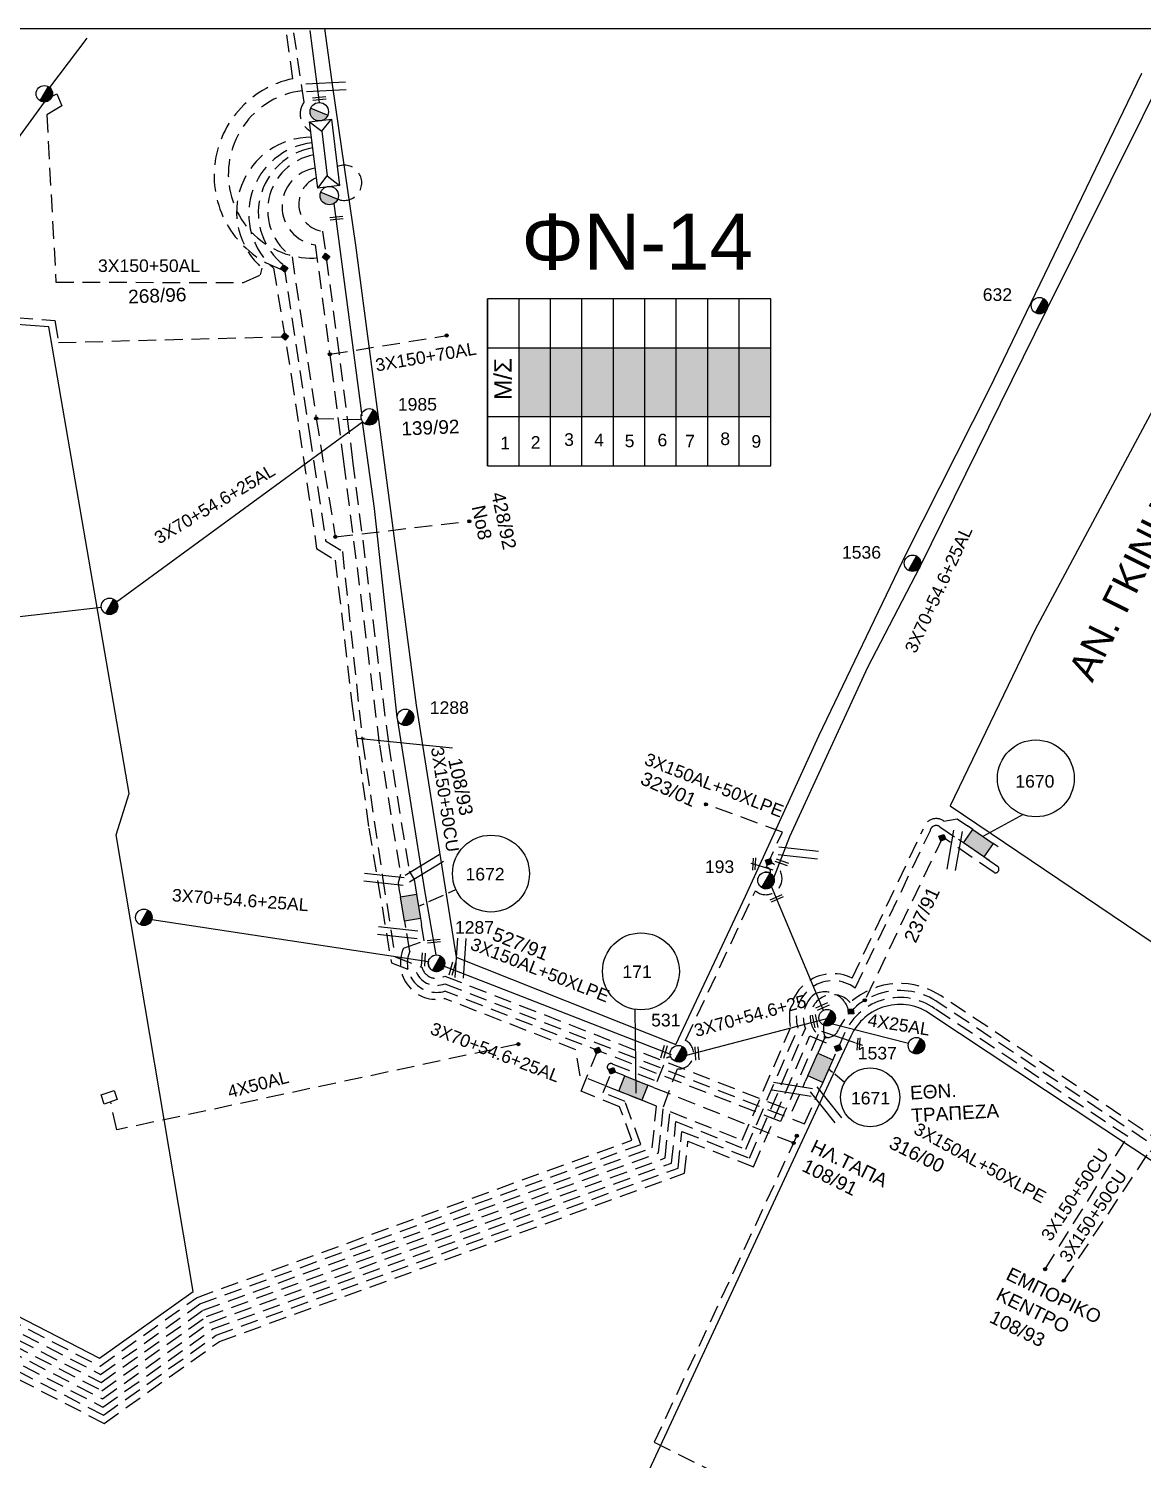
# Model space of a CAD drawing. Header units: millimetres. Extents: x 924 to 3152, y 704 to 1760.
# Drawn here: x 2217.9 to 2377.3, y 1520.2 to 1724.8 of the extents above; entities that cross this region are included whole.
import ezdxf
from ezdxf.enums import TextEntityAlignment as Align

# ---------------------------------------------------------------- set-up
doc = ezdxf.new("R2010")
doc.units = ezdxf.units.MM
doc.linetypes.add('DASHED', pattern=[19.05, 12.7, -6.35])
for name, color, linetype in [('Link Box 4 Διευθύνσεων', 7, 'Continuous'), ('Pillar OTE', 7, 'Continuous'), ('Άγνωστα', 7, 'Continuous'), ('Ασφαλειοκιβώτια Χ.Τ 9 αναχωρήσεων', 7, 'Continuous'), ('Εναέρια παροχή ΧΤ 4x25', 7, 'SYN_LINE'), ('Επιγραφές - Σχήματα', 7, 'Continuous'), ('Επιτοίχιο Κουτί', 7, 'Continuous'), ('Καλώδια ΧΤ   3x150+50AL', 7, 'DASHED'), ('Καλώδια ΧΤ   3x150+50CU', 7, 'DASHED'), ('Καλώδια ΧΤ   3x150AL+50XLPE', 7, 'DASHED'), ('Καλώδια ΧΤ   4x25CU', 7, 'DASHED'), ('Μηχανική τομή', 7, 'Continuous'), ('Στύλος ΦΜ', 7, 'Continuous'), ('Στύλος ΦΜ @ 1', 7, 'Continuous'), ('Συνδέσεις', 7, 'Continuous'), ('Συνεστραμμένα ΧΤ   3x70+54.6+25 AL', 7, 'SYN_LINE'), ('Τομή', 7, 'Continuous'), ('Υποσταθμός εναέριος 2 στύλων', 7, 'Continuous'), ('Υποσταθμός πόλεως', 7, 'Continuous'), ('Υπόβαθρο ΔΕΗ', 7, 'Continuous'), ('Υπόγεια καλώδια Δικτύου ΧΤ και Παρ. ΧΤ - 3X150+70 AL', 7, 'DASHED'), ('Υπόγεια καλώδια Παροχών ΧΤ   4x50AL', 7, 'DASHED')]:
    doc.layers.add(name, color=color, linetype=linetype)
doc.styles.get("Standard").update_dxf_attribs({"font": 'ARIAL.TTF'})
doc.linetypes.add('SYN_LINE', pattern='A,0.5,-0.0001,["/\\/\\/\\/",Standard,S=0.1,R=0,X=0,Y=-0.05],-0.25', length=0.7501)
doc.dimstyles.new('ISO-25', dxfattribs={"dimtxt": 2.5, "dimasz": 2.5, "dimexe": 1.25, "dimexo": 0.625, "dimtad": 1, "dimtxsty": 'Standard', "dimcen": 2.5, "dimadec": 0, "dimazin": 0, "dimtfac": 1, "dimtmove": 0, "dimatfit": 3, "dimfxl": 1, "dimarcsym": 0})

# ---------------------------------------------------------------- blocks, each defined once
blk = doc.blocks.new('ΥΠΑΡΧΩΝ ΤΣΙΜΕΝΤΕΝΙΟΣ ΣΤΥΛΟΣ')
at = {"layer": 'Στύλος ΦΜ'}
blk.add_hatch(color=256, dxfattribs=at).paths.add_polyline_path([(-1.29, -2.28, 0.574793), (2.62, 0, 0.268822), (1.3, 2.27)])
blk.add_line((-1.29, -2.28), (1.3, 2.27), dxfattribs=at)
blk.add_circle((0, 0), 2.62, dxfattribs=at)
at = {"layer": 'Στύλος ΦΜ', "flags": 4}
for tag, p in [('ΑΡΙΘΜΟΣ', (-4.68, 8.05)), ('ΤΥΠΟΣ', (-4.91, 3.03))]:
    blk.add_attdef(tag, p, '', height=4, dxfattribs=at)
blk = doc.blocks.new('ΜΗΧΑΝΙΚΗ ΤΟΜΗ')
at = {"layer": 'Μηχανική τομή', "ltscale": 40}
for p, q in [((-1.89, 0.78), (1.89, 0.78)), ((1.89, 0), (-1.89, 0))]:
    blk.add_line(p, q, dxfattribs=at)
blk = doc.blocks.new('ΤΟΜΗ')
at = {"layer": 'Τομή', "ltscale": 40}
for p, q in [((-5.68, 0), (5.68, 0)), ((5.68, -2.33), (-5.68, -2.33))]:
    blk.add_line(p, q, dxfattribs=at)
blk = doc.blocks.new('LINK BOX 4 ΑΝΑΧΩΡΗΣΕΩΝ')
at = {"layer": 'Link Box 4 Διευθύνσεων', "ltscale": 40}
blk.add_hatch(color=256, dxfattribs=at).paths.add_polyline_path([(-3.54, 0), (-3.54, -4.67), (3.54, -4.67), (3.54, 0)])
for p, q in [((-3.54, 0), (-5.33, 0)), ((5.33, 0), (3.54, 0)), ((-3.54, -4.67), (-5.33, -4.67)), ((5.33, -4.67), (3.54, -4.67))]:
    blk.add_line(p, q, dxfattribs=at)
blk.add_lwpolyline([(-3.54, -4.67), (-3.54, 0), (3.54, 0), (3.54, -4.67)], close=True, dxfattribs=at)
blk = doc.blocks.new('ΥΠΟΣΤΑΘΜΟΣ ΕΝΑΕΡΙΟΣ ΕΠΙ 2 ΣΤΥΛΩΝ')
at = {"layer": 'Υποσταθμός εναέριος 2 στύλων', "linetype": 'Continuous'}
for points in [[(-11.97, -2.11, 0.574793), (-8.45, -0.07, 0.268822), (-9.64, 1.98)], [(9.68, -2.15, 0.574793), (13.19, -0.1, 0.268822), (12.01, 1.95)]]:
    blk.add_hatch(color=256, dxfattribs=at).paths.add_polyline_path(points)
for p, q in [((-11.97, -2.11), (-9.64, 1.98)), ((9.68, -2.15), (12.01, 1.95))]:
    blk.add_line(p, q, dxfattribs=at)
for centre in [(-10.81, -0.07), (10.84, -0.1)]:
    blk.add_circle(centre, 2.36, dxfattribs=at)
at = {"layer": 'Υποσταθμός πόλεως', "linetype": 'Continuous', "ltscale": 40}
blk.add_lwpolyline([(-8.57, 2.82), (8.57, 2.82), (8.57, -2.82), (-8.57, -2.82)], close=True, dxfattribs=at)
for points in [[(-5.75, 0), (-8.57, 2.82)], [(-8.57, -2.82), (-5.75, 0)], [(-5.75, 0), (5.75, 0)], [(5.75, 0), (8.57, 2.82)], [(8.57, -2.82), (5.75, 0)]]:
    blk.add_lwpolyline(points, dxfattribs=at)
at = {"layer": 'Υποσταθμός εναέριος 2 στύλων', "ltscale": 40, "flags": 1}
for tag, p in [('ΜΕΤΑΣΧΗΜΑΤΙΣΜΟΣ', (14.09, 2.51)), ('ΙΣΧΥΣ', (14.07, -0.28)), ('ΑΡΙΘΜΟΣ', (14.19, -3))]:
    blk.add_attdef(tag, p, '', height=1.8, dxfattribs=at)
blk = doc.blocks.new('ΑΣΦΑΛΕΙΟΚΙΒΩΤΙΟ ΥΠΟΣΤΑΘΜΟΥ 9 ΑΝΑΧΩΡΗΣΕΩΝ')
at = {"layer": 'Ασφαλειοκιβώτια Χ.Τ 9 αναχωρήσεων', "ltscale": 40}
for p, q in [((-23.8, 40.36), (24.02, 40.36)), ((-9.72, 40.36), (-9.72, -40.64)), ((9.94, 40.36), (9.94, -40.64)), ((-23.8, 31.36), (24.02, 31.36)), ((-23.8, 22.36), (24.02, 22.36)), ((-23.8, 13.36), (24.02, 13.36)), ((-23.8, 4.36), (24.02, 4.36)), ((-23.8, -4.64), (24.02, -4.64)), ((-23.8, -13.64), (24.02, -13.64)), ((-23.8, -22.64), (24.02, -22.64)), ((-23.8, -31.64), (24.02, -31.64))]:
    blk.add_line(p, q, dxfattribs=at)
at = {"layer": 'Ασφαλειοκιβώτια Χ.Τ 9 αναχωρήσεων'}
blk.add_lwpolyline([(-23.8, -40.64), (24.02, -40.64), (24.02, 40.36), (-23.8, 40.36)], close=True, dxfattribs=at)
for s, p in [('1', (-19.06, 36.75)), ('2', (-18.9, 28.02)), ('3', (-18.08, 18.46)), ('4', (-18.2, 9.88)), ('5', (-18.46, 1.13)), ('6', (-18.21, -8.26)), ('7', (-18.52, -16.19)), ('8', (-17.85, -26.23)), ('9', (-18.61, -35.12))]:
    blk.add_text(s, height=3.6, rotation=270, dxfattribs=at).set_placement(p)
at = {"layer": 'Ασφαλειοκιβώτια Χ.Τ 9 αναχωρήσεων', "ltscale": 40}
for tag, height, p in [('ΟΝΟΜΑ', 5, (-0.16, 44.31)), ('ΚΕΙΜΕΝΟ 1', 2, (17.06, 35.59)), ('ΚΕΙΜΕΝΟ 2', 2, (17.06, 26.88)), ('ΚΕΙΜΕΝΟ 3', 2, (17.06, 17.69)), ('ΚΕΙΜΕΝΟ 4', 2, (17.06, 8.71)), ('ΚΕΙΜΕΝΟ 5', 2, (17.06, -0.13)), ('ΚΕΙΜΕΝΟ 6', 2, (17.06, -9.05)), ('ΚΕΙΜΕΝΟ 7', 2, (17.06, -18.13)), ('ΚΕΙΜΕΝΟ 8', 2, (17.06, -26.85)), ('ΚΕΙΜΕΝΟ 9', 2, (17.06, -35.99)), ('ΣΧ', 2, (-0.1, -42.64))]:
    blk.add_attdef(tag, text='', height=height, dxfattribs=at).set_placement(p, align=Align.MIDDLE_CENTER)
blk = doc.blocks.new('_ΣΥΝΔΕΣΗ')
at = {"layer": 'Συνδέσεις', "linetype": 'SYN_LINE', "ltscale": 40}
blk.add_hatch(color=256, dxfattribs=at).paths.add_polyline_path([(0.5, -0.01, 1), (-0.5, -0.01, 1)])
at = {"layer": 'Συνδέσεις'}
blk.add_circle((0, -0.01), 0.5, dxfattribs=at)
blk = doc.blocks.new('ΕΠΙΤΟΙΧΙΟ ΚΟΥΤΙ')
at = {"layer": 'Επιτοίχιο Κουτί', "ltscale": 40}
blk.add_lwpolyline([(-2.06, 1.35), (1.86, 1.35), (1.86, -1.39), (-2.06, -1.39)], close=True, dxfattribs=at)
blk = doc.blocks.new('TSONTA XT1')
at = {"ltscale": 40}
h = blk.add_hatch(color=256, dxfattribs=at)
h.dxf.hatch_style = 1
h.paths.add_polyline_path([(595.96, 2487.66), (597.07, 2488.77), (595.96, 2489.87), (594.85, 2488.77)])
blk.add_lwpolyline([(594.85, 2488.77), (595.96, 2489.87), (597.07, 2488.77), (595.96, 2487.66)], close=True, dxfattribs=at)
blk = doc.blocks.new('τομή_')
at = {"layer": 'Επιγραφές - Σχήματα'}
for p, q in [((-1.29, -0.22), (0.13, 0.75)), ((-1.08, -0.46), (0.34, 0.51)), ((-0.66, 0.62), (-0.29, -0.37))]:
    blk.add_line(p, q, dxfattribs=at)

msp = doc.modelspace()

# ---------------------------------------------------------------- hatches: boundary and pattern name
at = {"layer": 'Pillar OTE', "ltscale": 40}
h = msp.add_hatch(color=256, dxfattribs=at)
h.dxf.hatch_style = 1
h.paths.add_polyline_path([(2331.759, 1580.374), (2332.151, 1580.52), (2331.784, 1580.73)])
at = {"layer": 'Ασφαλειοκιβώτια Χ.Τ 9 αναχωρήσεων'}
h = msp.add_hatch(color=151, dxfattribs=at)
h.dxf.hatch_style = 1
h.paths.add_polyline_path([(2288.067, 1669.33), (2292.567, 1669.33), (2292.567, 1679.157), (2288.067, 1679.157)])
h = msp.add_hatch(color=2, dxfattribs=at)
h.dxf.hatch_style = 1
h.paths.add_polyline_path([(2297.067, 1679.157), (2292.567, 1679.157), (2292.567, 1669.33), (2297.067, 1669.33)])
h = msp.add_hatch(color=62, dxfattribs=at)
h.dxf.hatch_style = 1
h.paths.add_polyline_path([(2301.567, 1679.157), (2297.067, 1679.157), (2297.067, 1669.33), (2301.567, 1669.33)])
h = msp.add_hatch(color=30, dxfattribs=at)
h.dxf.hatch_style = 1
h.paths.add_polyline_path([(2306.067, 1679.157), (2301.567, 1679.157), (2301.567, 1669.33), (2306.067, 1669.33)])
h = msp.add_hatch(color=6, dxfattribs=at)
h.dxf.hatch_style = 1
h.paths.add_polyline_path([(2306.067, 1669.33), (2310.567, 1669.33), (2310.567, 1679.157), (2306.067, 1679.157)])
h = msp.add_hatch(color=27, dxfattribs=at)
h.dxf.hatch_style = 1
h.paths.add_polyline_path([(2315.067, 1679.157), (2310.567, 1679.157), (2310.567, 1669.33), (2315.067, 1669.33)])
h = msp.add_hatch(color=133, dxfattribs=at)
h.dxf.hatch_style = 1
h.paths.add_polyline_path([(2315.067, 1669.33), (2319.567, 1669.33), (2319.567, 1679.157), (2315.067, 1679.157)])
h = msp.add_hatch(color=5, dxfattribs=at)
h.dxf.hatch_style = 1
h.paths.add_polyline_path([(2319.567, 1669.33), (2324.067, 1669.33), (2324.067, 1679.157), (2319.567, 1679.157)])

# ---------------------------------------------------------------- linework, layer by layer
at = {"layer": 'Pillar OTE', "ltscale": 40}
msp.add_lwpolyline([(2331.784, 1580.73), (2332.151, 1580.52), (2331.759, 1580.374), (2331.784, 1580.73)], dxfattribs=at)
at = {"layer": 'Άγνωστα', "color": 27, "linetype": 'DASHED', "ltscale": 0.2}
msp.add_line((2259.043, 1669.079), (2265.519, 1668.92), dxfattribs=at)
msp.add_lwpolyline([(2255.581, 1692.196), (2259.043, 1669.079), (2261.763, 1652.136), (2280.943, 1654.359)], dxfattribs=at)
msp.add_arc((2260.173, 1698.833), 8.07, 100.66656, 235.32164, dxfattribs=at)
at = {"layer": 'Άγνωστα', "color": 6, "linetype": 'DASHED', "ltscale": 0.2}
msp.add_arc((2259.682, 1699.374), 5.535, 98.01737, 261.94777, dxfattribs=at)
at = {"layer": 'Άγνωστα', "color": 62, "linetype": 'DASHED', "ltscale": 0.2}
msp.add_arc((2263.042, 1702.773), 2.516, 248.51796, 113.29079, dxfattribs=at)
at = {"layer": 'Επιγραφές - Σχήματα'}
msp.add_lwpolyline([(945.928, 1724.828), (2912.268, 1724.828), (2912.268, 721.757), (945.928, 721.757)], close=True, dxfattribs=at)
at = {"layer": 'Επιγραφές - Σχήματα', "ltscale": 0.2}
msp.add_lwpolyline([(2304.615, 1584.55), (2304.789, 1572.571)], dxfattribs=at)
at = {"layer": 'Επιγραφές - Σχήματα'}
for centre, radius in [((2362.019, 1617.588), 5.5), ((2284.047, 1603.962), 5.5), ((2305.508, 1589.977), 5.5), ((2338.302, 1571.967), 4.226)]:
    msp.add_circle(centre, radius, dxfattribs=at)
at = {"layer": 'Καλώδια ΧΤ   3x150+50AL', "color": 2, "ltscale": 0.2}
msp.add_lwpolyline([(2221.268, 1715.149), (2221.914, 1715.52), (2222.656, 1713.789), (2220.485, 1712.512), (2221.798, 1688.58), (2248.661, 1688.494), (2251.051, 1689.627), (2251.32, 1690.552)], dxfattribs=at)
at = {"layer": 'Καλώδια ΧΤ   3x150+50AL', "color": 30, "ltscale": 0.2}
msp.add_lwpolyline([(2259.933, 1695.838), (2259.965, 1695.8), (2262.479, 1676.932), (2264.254, 1663.011), (2269.379, 1622.572), (2272.355, 1604.299), (2273.035, 1603.116), (2273.237, 1601.917)], dxfattribs=at)
at = {"layer": 'Καλώδια ΧΤ   3x150+50AL', "color": 6, "ltscale": 0.2}
msp.add_lwpolyline([(2258.907, 1693.893), (2261.189, 1676.764), (2262.964, 1662.846), (2268.092, 1622.386), (2271.11, 1603.856), (2271.11, 1603.856), (2271.11, 1603.856), (2270.748, 1602.641), (2270.935, 1601.53)], dxfattribs=at)
at = {"layer": 'Καλώδια ΧΤ   3x150+50AL', "color": 2, "ltscale": 0.2}
msp.add_arc((2258.346, 1698.608), 10.689, 89.85311, 228.90378, dxfattribs=at)
at = {"layer": 'Καλώδια ΧΤ   3x150+50AL', "color": 30, "ltscale": 0.2}
msp.add_arc((2260.512, 1699.764), 3.969, 111.17541, 261.60622, dxfattribs=at)
at = {"layer": 'Καλώδια ΧΤ   3x150+50CU', "color": 133, "ltscale": 0.2}
msp.add_lwpolyline([(2252.935, 1690.569), (2255.519, 1674.921), (2259.091, 1650.484), (2261.768, 1648.819), (2264.13, 1628.318), (2266.579, 1610.474), (2269.793, 1591.202), (2273.375, 1589.811, 0.4012764), (2277.466, 1588.21), (2328.909, 1568.184), (2331.154, 1573.263)], format="xyb", dxfattribs=at)
at = {"layer": 'Καλώδια ΧΤ   3x150+50CU', "color": 5, "ltscale": 0.2}
msp.add_lwpolyline([(2254.432, 1690.982), (2258.091, 1666.864), (2260.385, 1651.55), (2262.797, 1650.058), (2265.672, 1622.788), (2268.534, 1603.431), (2270.316, 1592.071), (2274.157, 1590.58, 0.505247), (2277.44, 1589.305), (2327.152, 1570.001), (2329.021, 1574.21)], format="xyb", dxfattribs=at)
at = {"layer": 'Καλώδια ΧΤ   3x150+50CU', "color": 133, "ltscale": 0.2}
msp.add_arc((2259.648, 1698.318), 10.252, 96.60192, 229.09431, dxfattribs=at)
at = {"layer": 'Καλώδια ΧΤ   3x150+50CU', "color": 5, "ltscale": 0.2}
msp.add_arc((2260.208, 1698.463), 9.451, 100.0514, 232.32641, dxfattribs=at)
at = {"layer": 'Καλώδια ΧΤ   3x150AL+50XLPE', "color": 5, "linetype": 'DASHED', "ltscale": 0.2}
msp.add_lwpolyline([(2253.941, 1690.443, -0.7606059), (2255.701, 1717.665), (2254.81, 1724.077)], format="xyb", dxfattribs=at)
at = {"layer": 'Καλώδια ΧΤ   3x150AL+50XLPE', "color": 151, "linetype": 'DASHED', "ltscale": 0.2}
for points in [[(2258.27, 1710.154, -0.4687806), (2257.314, 1714.322), (2255.849, 1724.222)], [(2300.318, 1573.647), (2296.799, 1575.046), (2296.191, 1578.774), (2277.385, 1586.095, -0.6199029), (2271.55, 1593.304), (2274.508, 1594.353), (2274.12, 1596.662)], [(2171.698, 1454.943), (2174.522, 1461.006), (2174.522, 1461.006), (2114.673, 1488.877), (2123.123, 1502.591, -0.4720283), (2126.59, 1519.21), (2131.478, 1530.728, -0.1047605), (2136.804, 1533.245), (2152.278, 1568.621, -0.4550376), (2165.469, 1563.517), (2228.273, 1531.162), (2242.862, 1541.517), (2307.107, 1564.742), (2307.107, 1564.742), (2307.743, 1570.694), (2307.743, 1570.694), (2306.446, 1571.21)]]:
    msp.add_lwpolyline(points, format="xyb", dxfattribs=at)
at = {"layer": 'Καλώδια ΧΤ   3x150AL+50XLPE', "color": 30, "linetype": 'DASHED', "ltscale": 0.2}
for points in [[(2259.934, 1692.09, -0.9986151), (2257, 1715.946, -0.9986151)], [(2302.357, 1575.348), (2300.778, 1575.976, -0.8137759), (2301.493, 1576.71), (2307.851, 1574.235), (2309.143, 1577.554, -0.2926911), (2309.82, 1577.66)], [(2170.812, 1455.355), (2173.199, 1460.501), (2113.169, 1488.343), (2121.913, 1502.534, -0.4448524), (2125.806, 1519.922), (2130.659, 1531.359, -0.1008471), (2136.083, 1534.093), (2151.475, 1569.281, -0.4570759), (2166.266, 1564.231), (2228.191, 1532.33), (2242.394, 1542.411), (2305.475, 1565.216), (2303.239, 1571.383), (2300.117, 1572.65), (2301.173, 1575.253)]]:
    msp.add_lwpolyline(points, format="xyb", dxfattribs=at)
at = {"layer": 'Καλώδια ΧΤ   3x150AL+50XLPE', "color": 133, "linetype": 'DASHED', "ltscale": 0.2}
for points in [[(2191.104, 1671.107, -0.5142281), (2191.019, 1669.239), (2205.818, 1664.536), (2212.18, 1683.781), (2221.624, 1683.075), (2222.165, 1679.935), (2254.554, 1680.762)], [(2173.448, 1454.13), (2177.1, 1462.007), (2117.494, 1489.643), (2125.624, 1502.838, -0.5441415), (2128.136, 1517.733), (2133.103, 1529.438, -0.1142396), (2138.217, 1531.485), (2153.784, 1567.073, -0.4636953), (2163.811, 1562.121), (2228.439, 1528.827), (2243.797, 1539.728), (2308.962, 1563.286), (2309.673, 1569.927), (2319.991, 1565.824), (2326.917, 1581.92, -0.6362774), (2335.731, 1589.009), (2345.914, 1610.346, -0.538057), (2348.843, 1611.485), (2350.744, 1611.803), (2352.242, 1610.78)]]:
    msp.add_lwpolyline(points, format="xyb", dxfattribs=at)
at = {"layer": 'Καλώδια ΧΤ   3x150AL+50XLPE', "color": 62, "ltscale": 0.2}
msp.add_lwpolyline([(2323.993, 1604.014, 0.5666162), (2323.43, 1604.831), (2325.746, 1609.882), (2314.809, 1613.876)], format="xyb", dxfattribs=at)
at = {"layer": 'Καλώδια ΧΤ   3x150AL+50XLPE', "color": 27, "linetype": 'DASHED', "ltscale": 0.2}
msp.add_lwpolyline([(2174.295, 1453.736), (2178.369, 1462.521), (2118.939, 1490.083), (2126.932, 1503.054, -0.5942881), (2128.894, 1516.961), (2133.908, 1528.775, -0.1200942), (2138.906, 1530.566), (2154.559, 1566.35, -0.4607177), (2162.93, 1561.45), (2228.522, 1527.66), (2244.265, 1538.834), (2309.89, 1562.558), (2310.523, 1568.513), (2320.525, 1564.535), (2327.974, 1581.847, -0.7299713), (2336.156, 1587.577), (2346.877, 1610.041, -0.5734322), (2348.265, 1610.669), (2350.925, 1608.853)], format="xyb", dxfattribs=at)
at = {"layer": 'Καλώδια ΧΤ   3x150AL+50XLPE', "color": 233, "linetype": 'DASHED', "ltscale": 0.2, "true_color": 0xd2798f}
for points in [[(2354.956, 1606.101), (2356.532, 1605.024, -0.8354259), (2356.062, 1604.105), (2348.682, 1609.179), (2337.547, 1585.848)], [(2175.132, 1453.347), (2179.623, 1463.007), (2120.369, 1490.497), (2128.296, 1503.361, -0.6606585), (2129.64, 1516.159), (2134.708, 1528.1, -0.126984), (2139.582, 1529.616), (2155.288, 1565.521, -0.4647724), (2162.009, 1560.8), (2228.604, 1526.492), (2244.733, 1537.94), (2310.818, 1561.83), (2311.381, 1567.095), (2321.06, 1563.247), (2329.048, 1581.812, -0.3271528), (2330.279, 1586.675, -0.4648947), (2335.155, 1584.578)], [(2388.779, 1558.562, -0.7918658), (2387.37, 1559.423), (2348.157, 1585.45, 0.4685886), (2333.78, 1581.654, -0.3114791), (2332.151, 1580.52)], [(2331.185, 1579.08), (2331.847, 1580.57, -0.1646544), (2331.744, 1582.63)]]:
    msp.add_lwpolyline(points, format="xyb", dxfattribs=at)
at = {"layer": 'Καλώδια ΧΤ   3x150AL+50XLPE', "color": 62, "linetype": 'DASHED', "ltscale": 0.2}
msp.add_lwpolyline([(2172.556, 1454.545), (2175.801, 1461.514), (2175.801, 1461.514), (2116.115, 1489.31), (2124.358, 1502.689, -0.5044649), (2127.367, 1518.482), (2132.292, 1530.088, -0.109184), (2137.515, 1532.376), (2153.05, 1567.889, -0.4565299), (2164.651, 1562.813), (2228.356, 1529.995), (2243.33, 1540.622), (2308.034, 1564.014), (2308.738, 1570.588), (2310.716, 1576.028, 0.8082848), (2311.9, 1580.107), (2321.888, 1601.49, 1.1635346), (2324.274, 1605.408)], format="xyb", dxfattribs=at)
at = {"layer": 'Καλώδια ΧΤ   3x150AL+50XLPE', "color": 85, "linetype": 'DASHED', "ltscale": 0.2}
for points in [[(2459.421, 1511.603), (2395.598, 1553.981, 0.5921582), (2383.698, 1563.061), (2348.736, 1586.265, 0.3502649), (2335.435, 1585.526, 1.074021), (2330.855, 1580.953), (2325.497, 1568.499), (2277.447, 1587.144, -0.6441492), (2272.459, 1592.888), (2271.818, 1596.275)], [(2169.935, 1455.763), (2171.909, 1460.01), (2171.909, 1460.01), (2111.727, 1487.908), (2120.725, 1502.512, -0.4216449), (2125.015, 1520.619), (2129.837, 1531.981, -0.0973527), (2135.355, 1534.924), (2150.693, 1570.018, -0.4533164), (2167.044, 1564.955), (2228.108, 1533.498), (2241.926, 1543.305), (2304.194, 1565.815), (2302.451, 1570.624), (2296.961, 1572.85), (2299.316, 1578.658)]]:
    msp.add_lwpolyline(points, format="xyb", dxfattribs=at)
at = {"layer": 'Καλώδια ΧΤ   3x150AL+50XLPE', "color": 173, "linetype": 'DASHED', "ltscale": 0.2}
for points in [[(2363.343, 1547.379), (2375.161, 1566.341), (2347.577, 1584.636, 0.4685886), (2334.686, 1581.232), (2333.318, 1578.132)], [(2152.736, 1550.046), (2155.277, 1548.815), (2160.12, 1558.806, -0.2785089), (2162.12, 1559.618), (2228.687, 1525.325), (2245.201, 1537.046), (2311.746, 1561.102), (2312.235, 1565.68), (2321.623, 1562.026), (2329.68, 1580.751), (2333.223, 1579.227)]]:
    msp.add_lwpolyline(points, format="xyb", dxfattribs=at)
at = {"layer": 'Καλώδια ΧΤ   3x150AL+50XLPE', "linetype": 'DASHED', "ltscale": 0.2}
msp.add_lwpolyline([(2306.446, 1571.21), (2300.318, 1573.647)], dxfattribs=at)
at = {"layer": 'Καλώδια ΧΤ   3x150AL+50XLPE', "color": 151, "linetype": 'DASHED', "ltscale": 0.2}
for points in [[(2307.309, 1573.379), (2327.561, 1565.359)], [(2327.722, 1566.264), (2307.413, 1522.618), (2307.413, 1522.618), (2322.919, 1514.932)]]:
    msp.add_lwpolyline(points, dxfattribs=at)
at = {"layer": 'Καλώδια ΧΤ   3x150AL+50XLPE', "color": 233, "linetype": 'DASHED', "ltscale": 0.2, "true_color": 0xd2798f}
msp.add_lwpolyline([(2366.025, 1545.732), (2378.362, 1564.331), (2380.7, 1562.78), (2381.849, 1562.982), (2381.849, 1562.982)], dxfattribs=at)
at = {"layer": 'Καλώδια ΧΤ   3x150AL+50XLPE', "linetype": 'DASHED', "ltscale": 0.2}
for centre, start, end in [((2323.408, 1602.992), 213.76684, 102.41414), ((2276.257, 1591.149), 168.4093, 290.89797), ((2310.866, 1578.201), 278.32723, 58.63539)]:
    msp.add_arc(centre, 1.178, start, end, dxfattribs=at)
at = {"layer": 'Καλώδια ΧΤ   4x25CU', "color": 233, "linetype": 'SYN_LINE', "ltscale": 8, "true_color": 0xd2798f}
msp.add_lwpolyline([(2332.923, 1582.462), (2343.801, 1579.711)], dxfattribs=at)
at = {"layer": 'Συνεστραμμένα ΧΤ   3x70+54.6+25 AL', "color": 2, "ltscale": 20}
for points in [[(2220.918, 1716.396), (2226.252, 1723.466)], [(2190.79, 1672.89), (2197.985, 1682.621), (2211.201, 1702.034), (2220.146, 1714.329)]]:
    msp.add_lwpolyline(points, dxfattribs=at)
at = {"layer": 'Συνεστραμμένα ΧΤ   3x70+54.6+25 AL', "color": 2, "linetype": 'SYN_LINE', "ltscale": 8}
msp.add_lwpolyline([(2259.503, 1714.248), (2258.2, 1724.548)], dxfattribs=at)
at = {"layer": 'Συνεστραμμένα ΧΤ   3x70+54.6+25 AL', "color": 5, "ltscale": 20}
msp.add_lwpolyline([(2324.533, 1603.341), (2326.819, 1609.269), (2337.981, 1633.498), (2345.416, 1647.813), (2363.516, 1684.567), (2381.966, 1721.575)], dxfattribs=at)
at = {"layer": 'Συνεστραμμένα ΧΤ   3x70+54.6+25 AL', "color": 62, "ltscale": 20}
for points in [[(2265.597, 1669.439), (2261.61, 1699.831)], [(2270.64, 1626.323), (2267.398, 1656.202), (2265.684, 1668.602)], [(2276.194, 1592.325), (2274.578, 1601.537), (2270.654, 1626.138)], [(2235.518, 1597.375), (2275.104, 1591.385)]]:
    msp.add_lwpolyline(points, dxfattribs=at)
at = {"layer": 'Συνεστραμμένα ΧΤ   3x70+54.6+25 AL', "color": 27, "ltscale": 20}
msp.add_lwpolyline([(2230.458, 1642.832), (2265.684, 1668.602)], dxfattribs=at)
at = {"layer": 'Συνεστραμμένα ΧΤ   3x70+54.6+25 AL', "color": 27, "ltscale": 10}
msp.add_lwpolyline([(2216.586, 1640.715), (2228.302, 1642.054)], dxfattribs=at)
at = {"layer": 'Συνεστραμμένα ΧΤ   3x70+54.6+25 AL', "color": 30, "ltscale": 15}
for points in [[(2331.607, 1584.397), (2324.2, 1602.121)], [(2276.26, 1591.147), (2276.26, 1591.147), (2309.832, 1578.079)], [(2312.019, 1578.013), (2312.019, 1578.013), (2332.1, 1583.255)]]:
    msp.add_lwpolyline(points, dxfattribs=at)
at = {"layer": 'Υπόβαθρο ΔΕΗ', "ltscale": 0.2}
for points in [[(2260.216, 1724.828), (2261.363, 1716.492), (2264.652, 1693.834), (2273.365, 1628.034), (2279.06, 1591.991), (2310.516, 1579.507), (2320.451, 1600.734), (2330.974, 1623.681), (2343.482, 1649.789), (2355.395, 1673.305), (2377.201, 1718.449), (2377.201, 1718.449)], [(2402.778, 1717.766), (2395.985, 1703.716), (2379.109, 1670.928), (2361.865, 1638.772), (2349.733, 1613.656), (2378.815, 1594.064), (2449.173, 1544.943), (2472.136, 1528.911), (2496.185, 1554.347), (2543.811, 1602.328), (2556.419, 1614.71), (2574.384, 1650.191), (2580.081, 1661.947), (2580.417, 1684.372), (2514.561, 1705.672), (2467.655, 1719.923)], [(2165.217, 1567.027), (2228.025, 1534.665), (2241.458, 1544.199), (2230.395, 1609.511), (2232.265, 1615.432), (2220.767, 1682.155), (2212.884, 1682.725), (2194.835, 1628.122), (2165.217, 1567.027), (2165.217, 1567.027)], [(2360.183, 1612.403), (2354.442, 1609.278)], [(2322.25, 1605.158), (2324.391, 1604.484)], [(2275.179, 1599.966), (2277.255, 1600.902)], [(2277.989, 1601.232), (2279.032, 1601.702)], [(2273.678, 1599.29), (2274.502, 1599.661)], [(2336.182, 1579.745), (2331.396, 1581.374)], [(2332.932, 1575.513), (2332.363, 1575.982)], [(2334.652, 1574.097), (2333.251, 1575.251)]]:
    msp.add_lwpolyline(points, dxfattribs=at)
msp.add_lwpolyline([(2387.045, 1444.058), (2403.673, 1460.595), (2435.239, 1491.646), (2455.112, 1512.063), (2388.16, 1556.519), (2346.998, 1583.821, 0.4736811), (2335.539, 1580.693), (2294.896, 1493.349)], format="xyb", dxfattribs=at)
at = {"layer": 'Υπόγεια καλώδια Δικτύου ΧΤ και Παρ. ΧΤ - 3X150+70 AL', "color": 6, "ltscale": 0.2}
msp.add_lwpolyline([(2260.991, 1678.25), (2277.711, 1680.93)], dxfattribs=at)
at = {"layer": 'Υπόγεια καλώδια Παροχών ΧΤ   4x50AL', "color": 6, "ltscale": 0.2}
msp.add_lwpolyline([(2287.951, 1579.565), (2230.492, 1567.305), (2229.635, 1571.318)], dxfattribs=at)

# ---------------------------------------------------------------- block references
at = {"layer": 'Link Box 4 Διευθύνσεων', "xscale": 0.4999999999999996, "yscale": 0.4999999999999996, "zscale": 0.4999999999999996}
for p, rotation in [((2354.442, 1609.278), 325.675053162807), ((2271.377, 1598.903), 99.54337165846621), ((2330.103, 1576.645), 66.04714972049669), ((2304.833, 1574.363), 338.3148229085256)]:
    msp.add_blockref('LINK BOX 4 ΑΝΑΧΩΡΗΣΕΩΝ', p, dxfattribs=dict(at, rotation=rotation))
at = {"layer": 'Ασφαλειοκιβώτια Χ.Τ 9 αναχωρήσεων', "xscale": 0.5, "yscale": 0.5, "zscale": 0.5, "rotation": 90}
msp.add_blockref('ΑΣΦΑΛΕΙΟΚΙΒΩΤΙΟ ΥΠΟΣΤΑΘΜΟΥ 9 ΑΝΑΧΩΡΗΣΕΩΝ', (2303.749, 1674.188), dxfattribs=at)
at = {"layer": 'Επιγραφές - Σχήματα', "rotation": 52.19629567819909}
for p in [(2322.14, 1605.616), (2337.081, 1579.885)]:
    msp.add_blockref('τομή_', p, dxfattribs=at)
at = {"layer": 'Επιτοίχιο Κουτί', "xscale": 0.4999999999999999, "yscale": 0.4999999999999999, "zscale": 0.4999999999999999, "rotation": 18.86864248778261}
msp.add_blockref('ΕΠΙΤΟΙΧΙΟ ΚΟΥΤΙ', (2229.458, 1571.996), dxfattribs=at)
at = {"layer": 'Μηχανική τομή'}
for p, xscale, yscale, zscale, rotation in [((2259.473, 1715.006), 0.499999999999999, 0.499999999999999, 0.499999999999999, 185.7895894696305), ((2261.923, 1697.924), 0.4999999999999991, 0.4999999999999991, 0.4999999999999991, 185.7895894696305), ((2325.726, 1605.773), 0.499999999999999, 0.499999999999999, 0.499999999999999, 160.7950022050068), ((2324.836, 1600.599), 0.4999999999999992, 0.4999999999999992, 0.4999999999999992, 204.3052863736032), ((2275.853, 1594.49), 0.4999999999999991, 0.4999999999999991, 0.4999999999999991, 185.7895894696305), ((2274.195, 1591.678), 0.499999999999999, 0.499999999999999, 0.499999999999999, 266.0894537389566), ((2278.32, 1590.413), 0.4999999999999991, 0.4999999999999991, 0.4999999999999991, 254.1427202352773), ((2331.408, 1585.132), 0.4999999999999992, 0.4999999999999992, 0.4999999999999992, 204.3052863736032), ((2330.247, 1582.802), 0.4999999999999991, 0.4999999999999991, 0.4999999999999991, 282.5213414954941), ((2308.612, 1578.53), 0.4999999999999991, 0.4999999999999991, 0.4999999999999991, 254.1427202352773), ((2313.318, 1578.231), 0.4999999999999991, 0.4999999999999991, 0.4999999999999991, 273.9535264089907)]:
    msp.add_blockref('ΜΗΧΑΝΙΚΗ ΤΟΜΗ', p, dxfattribs=dict(at, xscale=xscale, yscale=yscale, zscale=zscale, rotation=rotation))
at = {"layer": 'Στύλος ΦΜ @ 1', "ltscale": 40, "xscale": 0.4499999999998181, "yscale": 0.4499999999998181, "zscale": 0.4499999999998181}
for p in [(2220.146, 1715.506), (2229.472, 1642.187), (2234.387, 1597.701), (2344.926, 1579.361)]:
    msp.add_blockref('ΥΠΑΡΧΩΝ ΤΣΙΜΕΝΤΕΝΙΟΣ ΣΤΥΛΟΣ', p, dxfattribs=at)
at = {"layer": 'Στύλος ΦΜ @ 1', "ltscale": 40}
ref = msp.add_blockref('ΥΠΑΡΧΩΝ ΤΣΙΜΕΝΤΕΝΙΟΣ ΣΤΥΛΟΣ', (2362.523, 1685.2), dxfattribs=dict(at, xscale=0.4499999999998181, yscale=0.4499999999998181, zscale=0.4499999999998181))
ref.add_attrib('ΤΥΠΟΣ', '632', (2354.415, 1685.885), dxfattribs={"layer": 'Στύλος ΦΜ', "height": 1.8, "flags": 4})
ref = msp.add_blockref('ΥΠΑΡΧΩΝ ΤΣΙΜΕΝΤΕΝΙΟΣ ΣΤΥΛΟΣ', (2266.635, 1669.297), dxfattribs=dict(at, xscale=0.4499999999998181, yscale=0.4499999999998181, zscale=0.4499999999998181))
ref.add_attrib('ΤΥΠΟΣ', '1985', (2270.725, 1670.188), dxfattribs={"layer": 'Στύλος ΦΜ', "height": 1.8, "flags": 4})
ref = msp.add_blockref('ΥΠΑΡΧΩΝ ΤΣΙΜΕΝΤΕΝΙΟΣ ΣΤΥΛΟΣ', (2344.371, 1648.356), dxfattribs=dict(at, xscale=0.4499999999998181, yscale=0.4499999999998181, zscale=0.4499999999998181))
ref.add_attrib('ΤΥΠΟΣ', '1536', (2334.266, 1649.011), dxfattribs={"layer": 'Στύλος ΦΜ', "height": 1.8, "flags": 4})
ref = msp.add_blockref('ΥΠΑΡΧΩΝ ΤΣΙΜΕΝΤΕΝΙΟΣ ΣΤΥΛΟΣ', (2271.817, 1626.323), dxfattribs=dict(at, xscale=0.4499999999998181, yscale=0.4499999999998181, zscale=0.4499999999998181))
ref.add_attrib('ΤΥΠΟΣ', '1288', (2275.292, 1626.807), dxfattribs={"layer": 'Στύλος ΦΜ', "height": 1.8, "flags": 4})
ref = msp.add_blockref('ΥΠΑΡΧΩΝ ΤΣΙΜΕΝΤΕΝΙΟΣ ΣΤΥΛΟΣ', (2323.408, 1602.992), dxfattribs=dict(at, xscale=0.4499999999998181, yscale=0.4499999999998181, zscale=0.4499999999998181))
ref.add_attrib('ΤΥΠΟΣ', '193', (2314.66, 1604.049), dxfattribs={"layer": 'Στύλος ΦΜ', "height": 1.8, "flags": 4})
ref = msp.add_blockref('ΥΠΑΡΧΩΝ ΤΣΙΜΕΝΤΕΝΙΟΣ ΣΤΥΛΟΣ', (2276.257, 1591.149), dxfattribs=dict(at, xscale=0.4499999999998181, yscale=0.4499999999998181, zscale=0.4499999999998181))
ref.add_attrib('ΤΥΠΟΣ', '1287', (2278.89, 1595.365), dxfattribs={"layer": 'Στύλος ΦΜ', "height": 1.8, "flags": 4})
ref = msp.add_blockref('ΥΠΑΡΧΩΝ ΤΣΙΜΕΝΤΕΝΙΟΣ ΣΤΥΛΟΣ', (2332.153, 1583.353), dxfattribs=dict(at, xscale=0.4499999999998181, yscale=0.4499999999998181, zscale=0.4499999999998181))
ref.add_attrib('ΤΥΠΟΣ', '1537', (2336.533, 1577.38), dxfattribs={"layer": 'Στύλος ΦΜ', "height": 1.8, "flags": 4})
ref = msp.add_blockref('ΥΠΑΡΧΩΝ ΤΣΙΜΕΝΤΕΝΙΟΣ ΣΤΥΛΟΣ', (2310.866, 1578.201), dxfattribs=dict(at, xscale=0.4499999999998181, yscale=0.4499999999998181, zscale=0.4499999999998181))
ref.add_attrib('ΤΥΠΟΣ', '531', (2306.967, 1582.105), dxfattribs={"layer": 'Στύλος ΦΜ', "height": 1.8, "flags": 4})
at = {"layer": 'Συνδέσεις'}
for p, xscale, yscale, zscale, rotation in [((2156.647, 481.45), 0.4748343636400179, 0.4748343636400179, 0.4748343636400179, 8.565871005830207), ((2150.654, 479.804), 0.474834363640018, 0.474834363640018, 0.474834363640018, 8.565871005830205), ((2059.654, 481.372), 0.474834363640018, 0.474834363640018, 0.474834363640018, 4.237645461060612), ((1624.515, 633.241), 0.474834363640018, 0.474834363640018, 0.474834363640018, 336.8899991309926), ((1560.935, 659.772), 0.474834363640018, 0.474834363640018, 0.474834363640018, 334.5793061049752), ((1352.329, 870.177), 0.474834363640018, 0.474834363640018, 0.474834363640018, 319.4551583632898), ((1602.564, 583.088), 0.474834363640018, 0.474834363640018, 0.474834363640018, 338.4806291452891), ((1606.299, 605.626), 0.474834363640018, 0.474834363640018, 0.474834363640018, 336.6960592102175), ((1604.624, 580.169), 0.474834363640018, 0.474834363640018, 0.474834363640018, 338.4806291452891)]:
    msp.add_blockref('TSONTA XT1', p, dxfattribs=dict(at, xscale=xscale, yscale=yscale, zscale=zscale, rotation=rotation))
at = {"layer": 'Συνδέσεις', "xscale": 0.4499999999998181, "yscale": 0.4499999999998181, "zscale": 0.4499999999998181}
for p in [(2277.712, 1680.936), (2260.991, 1678.25), (2259.045, 1669.084), (2280.944, 1654.364), (2261.765, 1652.141), (2314.811, 1613.881), (2337.547, 1585.848), (2287.952, 1579.57), (2327.352, 1565.442), (2327.807, 1566.467), (2363.344, 1547.384), (2366.026, 1545.738)]:
    msp.add_blockref('_ΣΥΝΔΕΣΗ', p, dxfattribs=at)
at = {"layer": 'Τομή'}
for p, xscale, yscale, zscale, rotation in [((2260.468, 1715.928), 0.4999999999999996, 0.4999999999999996, 0.4999999999999996, 182.7960943344495), ((2349.806, 1607.387), 0.4999999999999997, 0.4999999999999997, 0.4999999999999997, 79.95811556023483), ((2274.819, 1604.205), 0.4999999999999997, 0.4999999999999997, 0.4999999999999997, 211.4325929984751), ((2327.954, 1606.342), 0.4999999999999997, 0.4999999999999997, 0.4999999999999997, 173.6730238858666), ((2268.668, 1602.571), 0.4999999999999997, 0.4999999999999997, 0.4999999999999997, 173.6730238858666), ((2270.65, 1594.94), 0.4999999999999997, 0.4999999999999997, 0.4999999999999997, 173.6730238858666), ((2280.27, 1591.828), 0.4999999999999997, 0.4999999999999997, 0.4999999999999997, 265.8958392199919), ((2327.255, 1573.692), 0.4999999999999996, 0.4999999999999996, 0.4999999999999996, 350.8399815948941), ((2332.453, 1571.249), 0.4999999999999997, 0.4999999999999997, 0.4999999999999997, 308.2168401539171)]:
    msp.add_blockref('ΤΟΜΗ', p, dxfattribs=dict(at, xscale=xscale, yscale=yscale, zscale=zscale, rotation=rotation))
at = {"layer": 'Υποσταθμός εναέριος 2 στύλων', "xscale": 0.5579296874999999, "yscale": 0.5579296874999999, "zscale": 0.5579296874999999, "rotation": 276.8948575941096}
msp.add_blockref('ΥΠΟΣΤΑΘΜΟΣ ΕΝΑΕΡΙΟΣ ΕΠΙ 2 ΣΤΥΛΩΝ', (2260.239, 1706.953), dxfattribs=at)

# ---------------------------------------------------------------- texts
at = {"layer": 'Εναέρια παροχή ΧΤ 4x25', "color": 7, "insert": (2338.15, 1583.957), "char_height": 1.8, "width": 168.37176, "attachment_point": 1, "rotation": 350.94089}
msp.add_mtext('4X25AL', dxfattribs=at)
at = {"layer": 'Επιγραφές - Σχήματα', "attachment_point": 1}
for s, insert, char_height in [('ΦΝ-14', (2288.401, 1698.359), 8), ('1670', (2359.077, 1618.065), 1.8), ('1672', (2280.404, 1604.779), 1.8), ('171', (2302.861, 1590.823), 1.8), ('1671', (2335.557, 1572.747), 1.8)]:
    msp.add_mtext_dynamic_manual_height_columns(s, width=10.09091, gutter_width=12.5, heights=[0], dxfattribs=dict(at, insert=insert, char_height=char_height))
at = {"layer": 'Επιγραφές - Σχήματα', "char_height": 1.8, "attachment_point": 1}
for s, insert, rotation in [('{\\H1.0833x;268/96}', (2232.098, 1687.451), 2.37684), ('{\\H1.0833x;139/92}', (2271.175, 1668.57), 2.37684), ('{\\H1.0833x;428/92}', (2285.992, 1658.717), 282.00204), ('{\\H1.0833x;No8}', (2283.181, 1656.833), 282.00204), ('{\\H1.0833x;108/93}', (2279.816, 1620.67), 282.00204), ('{\\H1.0833x;323/01}', (2306.064, 1618.639), 335.78553), ('{\\H1.0833x;237/91}', (2343.049, 1594.73), 64.9635), ('{\\H1.0833x;527/91}', (2284.781, 1596.35), 338.41718), ('{\\H1.0833x;ΕΘΝ. ΤΡΑΠΕΖΑ}', (2343.951, 1573.576), 3.30627), ('{\\H1.0833x;ΗΛ.ΤΑΠΑ}', (2330.457, 1566.002), 333.68648), ('{\\H1.0833x;316/00}', (2341.699, 1566.536), 333.68648), ('{\\H1.0833x;108/91}', (2329.248, 1563.244), 333.68648), ('{\\H1.0833x;ΕΜΠΟΡΙΚΟ \\PΚΕΝΤΡΟ}', (2358.451, 1547.753), 333.68648), ('{\\H1.0833x;108/93}', (2356.078, 1541.614), 333.68648)]:
    msp.add_mtext_dynamic_manual_height_columns(s, width=10.09091, gutter_width=12.5, heights=[0], dxfattribs=dict(at, insert=insert, rotation=rotation))
at = {"layer": 'Επιγραφές - Σχήματα', "color": 7, "linetype": 'Continuous', "insert": (2284.513, 1671.694), "char_height": 2.5, "width": 11.3238, "attachment_point": 1, "rotation": 90}
msp.add_mtext('Μ/Σ', dxfattribs=at)
at = {"layer": 'Επιγραφές - Σχήματα', "linetype": 'Continuous', "insert": (2366.496, 1632.945), "char_height": 4, "width": 47.13111, "attachment_point": 1, "rotation": 63.68733}
msp.add_mtext('ΑΝ. ΓΚΙΝΗ', dxfattribs=at)
at = {"layer": 'Καλώδια ΧΤ   3x150+50AL', "color": 7, "insert": (2227.819, 1691.816), "char_height": 1.8, "width": 168.37176, "attachment_point": 1}
msp.add_mtext('3X150+50AL', dxfattribs=at)
at = {"layer": 'Καλώδια ΧΤ   3x150+50CU', "color": 7, "char_height": 1.8, "width": 168.37176, "attachment_point": 1}
for insert, rotation in [((2277.235, 1622.199), 278.58351), ((2362.632, 1552.244), 56.24243), ((2365.238, 1549.182), 56.24243)]:
    msp.add_mtext('3X150+50CU', dxfattribs=dict(at, insert=insert, rotation=rotation))
at = {"layer": 'Καλώδια ΧΤ   3x150AL+50XLPE', "color": 7, "char_height": 1.8, "width": 27.84843, "attachment_point": 5}
for insert, rotation in [((2315.98, 1616.611), 338.6368), ((2291.07, 1590.166), 338.6368), ((2354.033, 1562.584), 331.23406)]:
    msp.add_mtext('3X150AL+50XLPE', dxfattribs=dict(at, insert=insert, rotation=rotation))
at = {"layer": 'Συνεστραμμένα ΧΤ   3x70+54.6+25 AL', "color": 7, "char_height": 1.8, "width": 168.37176, "attachment_point": 1}
for s, insert, rotation in [('3X70+54.6+25AL', (2235.649, 1652.572), 30.9457), ('3X70+54.6+25AL', (2343.176, 1636.094), 65.26348), ('3X70+54.6+25AL', (2238.484, 1601.81), 355.78051), ('3X70+54.6+25', (2312.933, 1582.319), 15.3194), ('3X70+54.6+25AL', (2275.85, 1582.759), 338.99817)]:
    msp.add_mtext(s, dxfattribs=dict(at, insert=insert, rotation=rotation))
at = {"layer": 'Υπόγεια καλώδια Δικτύου ΧΤ και Παρ. ΧΤ - 3X150+70 AL', "color": 7, "insert": (2267.373, 1677.56), "char_height": 1.8, "width": 168.37176, "attachment_point": 1, "rotation": 9.61429}
msp.add_mtext('3X150+70AL', dxfattribs=at)
at = {"layer": 'Υπόγεια καλώδια Παροχών ΧΤ   4x50AL', "color": 7, "insert": (2246.171, 1573.557), "char_height": 1.8, "width": 168.37176, "attachment_point": 1, "rotation": 14.71156}
msp.add_mtext('4X50AL', dxfattribs=at)

# ---------------------------------------------------------------- leaders
at = {"layer": 'Επιγραφές - Σχήματα', "ltscale": 40}
msp.add_leader([(2264.95, 1623.351), (2278.55, 1621.972)], dimstyle='ISO-25', override={"dimasz": 1, "dimtad": 0}, dxfattribs=at)

doc.saveas('drawing.dxf')
